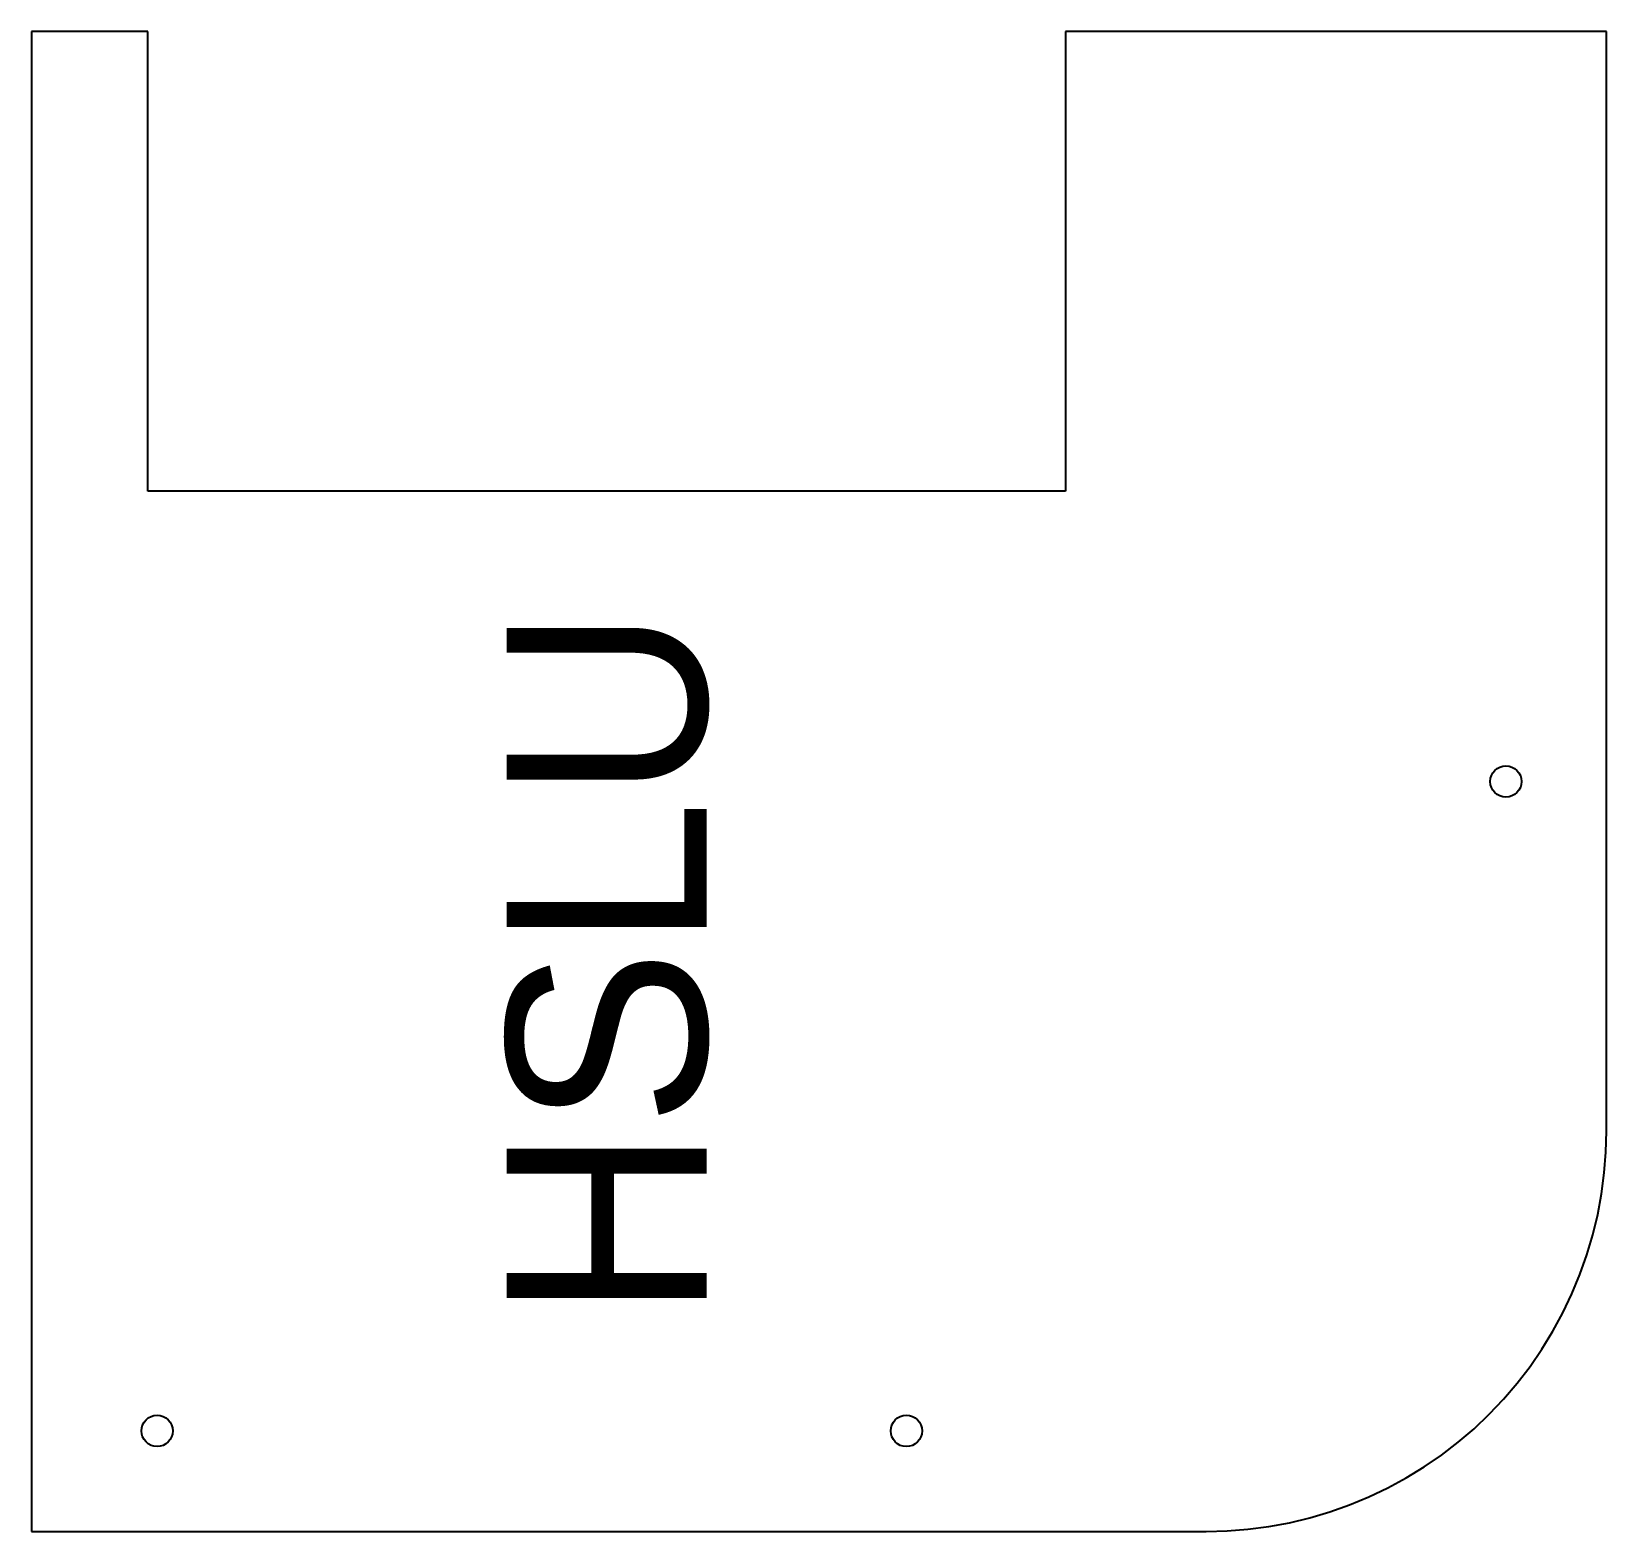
# Model space of a CAD drawing. Extents: x 0 to 315, y 0 to 300.
import ezdxf

# ---------------------------------------------------------------- set-up
doc = ezdxf.new("R2010")
doc.units = 0
doc.layers.add('CUT', color=1, linetype='CONTINUOUS')
doc.layers.add('ENGRAVE', color=5, linetype='CONTINUOUS')

msp = doc.modelspace()

# ---------------------------------------------------------------- linework, layer by layer
at = {"layer": 'CUT', "color": 1}
for p, q in [((0.15, 300.45), (0.15, 0.15)), ((23.45, 300.45), (0.15, 300.45)), ((23.45, 208.45), (23.45, 300.45)), ((315.45, 300.45), (207.15, 300.45)), ((207.15, 300.45), (207.15, 208.45)), ((315.45, 80.298), (315.45, 300.45)), ((207.15, 208.45), (23.45, 208.45)), ((315.3402, 76.1053), (315.45, 80.298)), ((315.011, 71.922), (315.3402, 76.1053)), ((314.4633, 67.7618), (315.011, 71.922)), ((313.6986, 63.6359), (314.4633, 67.7618)), ((312.719, 59.5556), (313.6986, 63.6359)), ((311.5272, 55.5323), (312.719, 59.5556)), ((310.1265, 51.5768), (311.5272, 55.5323)), ((308.5207, 47.7), (310.1265, 51.5768)), ((306.7142, 43.9126), (308.5207, 47.7)), ((304.712, 40.225), (306.7142, 43.9126)), ((302.5195, 36.6472), (304.712, 40.225)), ((300.1428, 33.189), (302.5195, 36.6472)), ((297.5883, 29.8599), (300.1428, 33.189)), ((294.8631, 26.6691), (297.5883, 29.8599)), ((291.9746, 23.6254), (294.8631, 26.6691)), ((288.9309, 20.7369), (291.9746, 23.6254)), ((285.7401, 18.0117), (288.9309, 20.7369)), ((282.411, 15.4572), (285.7401, 18.0117)), ((275.375, 10.888), (278.9528, 13.0805)), ((278.9528, 13.0805), (282.411, 15.4572)), ((271.6874, 8.8858), (275.375, 10.888)), ((264.0232, 5.4735), (267.9, 7.0793)), ((267.9, 7.0793), (271.6874, 8.8858)), ((256.0444, 2.881), (260.0677, 4.0728)), ((260.0677, 4.0728), (264.0232, 5.4735)), ((0.15, 0.15), (235.302, 0.15)), ((235.302, 0.15), (239.4947, 0.2598)), ((239.4947, 0.2598), (243.678, 0.589)), ((243.678, 0.589), (247.8382, 1.1367)), ((247.8382, 1.1367), (251.9641, 1.9014)), ((251.9641, 1.9014), (256.0444, 2.881))]:
    msp.add_line(p, q, dxfattribs=at)
for centre in [(295.3, 150.3), (25.3, 20.3), (175.3, 20.3)]:
    msp.add_circle(centre, 3.15, dxfattribs=at)

# ---------------------------------------------------------------- texts
at = {"layer": 'ENGRAVE', "color": 5}
msp.add_text('HSLU', height=40, rotation=90, dxfattribs=at).set_placement((135.3, 42.5))

doc.saveas('drawing.dxf')
